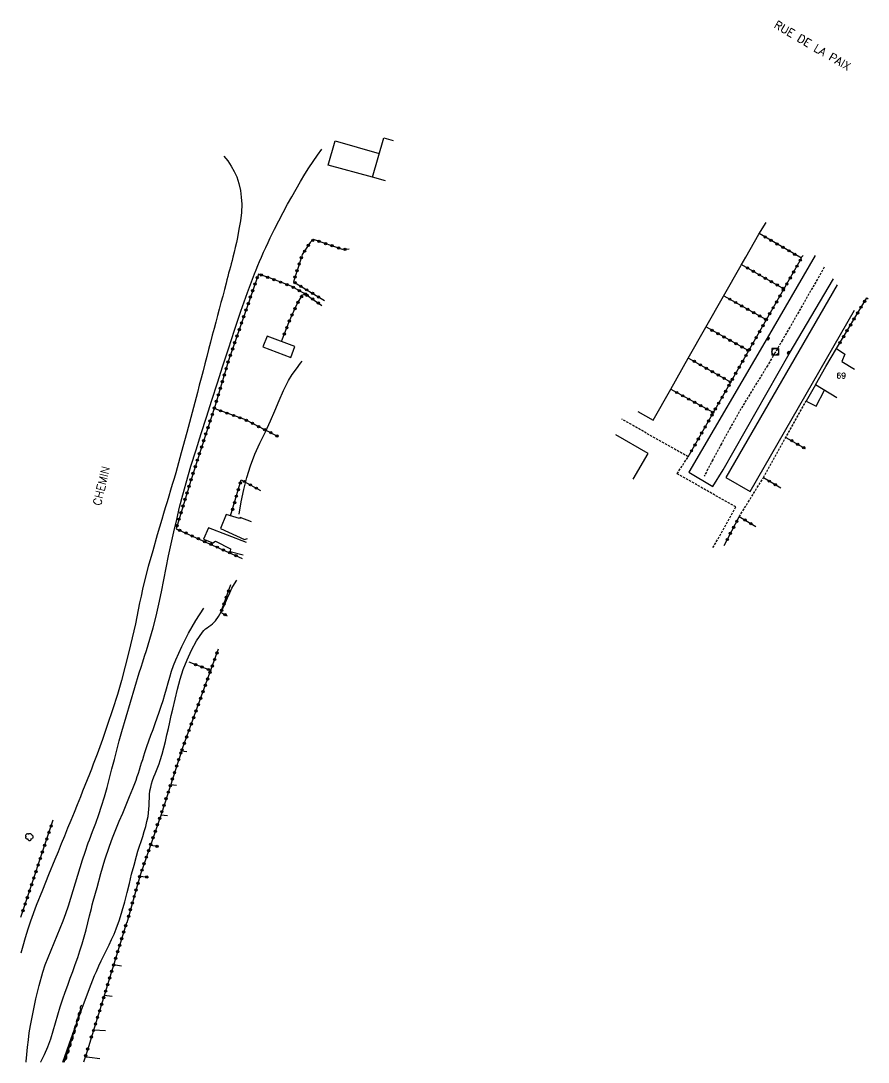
# Model space of a CAD drawing. Header units: millimetres. Extents: x 161000 to 162000, y 127000 to 127768.
# Drawn here: x 161000 to 161185.2, y 127000 to 127227.7 of the extents above; entities that cross this region are included whole.
import ezdxf
from ezdxf.enums import TextEntityAlignment as Align

# ---------------------------------------------------------------- set-up
doc = ezdxf.new("R2010")
doc.units = ezdxf.units.MM
doc.linetypes.add('DASHED', pattern=[0.75, 0.5, -0.25])
doc.layers.get('0').update_dxf_attribs({"linetype": 'CONTINUOUS'})
for name, color, linetype in [('W0001', 6, 'DASHED'), ('W0014', 7, 'CONTINUOUS'), ('W0071', 7, 'CONTINUOUS'), ('W0101', 7, 'CONTINUOUS'), ('W0104', 1, 'CONTINUOUS'), ('W0112', 1, 'DASHED'), ('W0211', 2, 'CONTINUOUS'), ('W0214', 2, 'CONTINUOUS'), ('W0300', 7, 'CONTINUOUS'), ('W0310', 3, 'CONTINUOUS'), ('W0323', 7, 'CONTINUOUS'), ('W0330', 7, 'CONTINUOUS'), ('W0333', 7, 'CONTINUOUS'), ('W0401', 7, 'CONTINUOUS'), ('W0420', 7, 'CONTINUOUS'), ('W0989', 7, 'CONTINUOUS'), ('W0991', 7, 'CONTINUOUS')]:
    doc.layers.add(name, color=color, linetype=linetype)
doc.styles.get("Standard").update_dxf_attribs({"font": 'romans.shx', "width": 0.85})

# ---------------------------------------------------------------- blocks, each defined once
blk = doc.blocks.new('T420')
for p, q in [((0.75, 0.75), (-0.75, 0.75)), ((-0.75, 0.75), (-0.75, -0.75)), ((0.75, 0.75), (0.75, -0.75)), ((0.75, -0.75), (-0.75, -0.75))]:
    blk.add_line(p, q)
blk.add_ellipse((0, 0), major_axis=(-0.53, 0.53), ratio=1, start_param=3.926991, end_param=10.210176)
blk = doc.blocks.new('T401')
for p, q in [((-0.3, 0.3), (0, 0.3)), ((-0.3, -0.25), (-0.3, 0.3)), ((-0.3, 0.15), (0, 0.15)), ((-0.3, 0), (0, 0)), ((0, 0.3), (0, -0.25)), ((-0.3, -0.15), (0, -0.15)), ((-0.3, -0.25), (-0.3, -0.3)), ((-0.3, -0.3), (0, -0.3)), ((0, -0.3), (0, -0.25))]:
    blk.add_line(p, q)
blk = doc.blocks.new('T300')
for p, q in [((-0.8, 0.51), (-0.86, 0.34)), ((-0.86, 0.34), (-0.86, 0.17)), ((-0.86, 0.17), (-0.74, 0.06)), ((-0.69, 0.63), (-0.8, 0.51)), ((-0.8, -0.06), (-0.74, 0.06)), ((-0.74, 0.06), (-0.69, 0.11)), ((-0.57, 0.69), (-0.69, 0.63)), ((-0.46, 0.69), (-0.57, 0.69)), ((-0.29, 0.63), (-0.46, 0.69)), ((-0.29, 0.63), (-0.17, 0.74)), ((-0.23, 0.57), (-0.29, 0.63)), ((-0.17, 0.74), (-0.06, 0.8)), ((-0.06, 0.8), (0.06, 0.8)), ((0.06, 0.8), (0.23, 0.74)), ((0.23, 0.74), (0.34, 0.63)), ((0.34, 0.63), (0.4, 0.51)), ((0.46, 0.46), (0.34, 0.46)), ((0.4, 0.51), (0.4, 0.46)), ((0.57, 0.4), (0.46, 0.46)), ((0.57, 0.4), (0.69, 0.29)), ((0.69, 0.29), (0.74, 0.17)), ((0.74, 0.06), (0.69, -0.17)), ((0.74, 0.17), (0.74, 0.06)), ((-0.8, -0.17), (-0.8, -0.06)), ((-0.8, -0.23), (-0.8, -0.17)), ((-0.74, -0.34), (-0.8, -0.23)), ((-0.69, -0.4), (-0.74, -0.34)), ((-0.51, -0.46), (-0.69, -0.4)), ((-0.4, -0.46), (-0.51, -0.46)), ((-0.4, -0.46), (-0.34, -0.46)), ((-0.34, -0.46), (-0.34, -0.4)), ((-0.34, -0.51), (-0.34, -0.46)), ((-0.29, -0.63), (-0.34, -0.51)), ((-0.17, -0.74), (-0.29, -0.63)), ((-0.06, -0.8), (-0.17, -0.74)), ((0.06, -0.8), (-0.06, -0.8)), ((0.17, -0.74), (0.06, -0.8)), ((0.23, -0.69), (0.17, -0.74)), ((0.29, -0.46), (0.23, -0.46)), ((0.29, -0.63), (0.23, -0.69)), ((0.46, -0.4), (0.29, -0.46)), ((0.34, -0.51), (0.29, -0.63)), ((0.34, -0.51), (0.34, -0.46)), ((0.57, -0.34), (0.46, -0.4)), ((0.63, -0.29), (0.57, -0.34)), ((0.69, -0.17), (0.63, -0.29))]:
    blk.add_line(p, q)
blk = doc.blocks.new('t323o')
at = {"color": 0, "linetype": 'Continuous'}
for radius in [0.25, 0.15]:
    blk.add_circle((0, 0), radius, dxfattribs=at)
blk = doc.blocks.new('t310o')
at = {"color": 0, "linetype": 'Continuous'}
for centre, start, end in [((-0.5, 0.38), 216.8699, 323.1304), ((0.5, -0.37), 36.8699, 143.1303)]:
    blk.add_arc(centre, 0.625, start, end, dxfattribs=at)

msp = doc.modelspace()

# ---------------------------------------------------------------- linework, layer by layer
at = {"layer": 'W0001'}
msp.add_lwpolyline([(161175.61, 127173.82), (161168.07, 127160.66), (161168.07, 127160.66), (161168.07, 127160.66), (161166.45, 127157.86), (161164.82, 127155.07), (161163.18, 127152.28), (161162.41, 127151.02), (161161.64, 127149.75), (161160.86, 127148.5), (161160.08, 127147.24), (161159.3, 127145.99), (161158.53, 127144.72), (161157.77, 127143.46), (161157.02, 127142.18), (161155.05, 127138.71), (161153.12, 127135.21), (161151.22, 127131.69), (161149.38, 127128.15)], dxfattribs=at)
at = {"layer": 'W0014'}
msp.add_lwpolyline([(161173.63, 127176.37), (161173.63, 127176.37), (161163.12, 127158.32), (161146, 127129.02), (161151.27, 127125.83), (161153.53, 127129.53), (161167.95, 127154.87), (161177.59, 127171.27)], dxfattribs=at)
at = {"layer": 'W0071'}
for points in [[(161044.37, 127198.05), (161045.24, 127197.03), (161046, 127195.93), (161046.66, 127194.76), (161047.2, 127193.54), (161047.68, 127192.09), (161048, 127190.61), (161048.19, 127189.11), (161048.27, 127187.6), (161048.22, 127185.76), (161047.99, 127183.93), (161047.67, 127182.12), (161047.32, 127180.32), (161047.11, 127179.24), (161046.87, 127178.15), (161046.62, 127177.07), (161046.35, 127176)], [(161052.58, 127176), (161053.05, 127177.07), (161053.54, 127178.13), (161054.03, 127179.19), (161054.53, 127180.24), (161055.44, 127182.09), (161056.38, 127183.93), (161057.34, 127185.75), (161058.32, 127187.56), (161059.23, 127189.22), (161060.15, 127190.88), (161061.1, 127192.52), (161062.08, 127194.14), (161062.97, 127195.54), (161063.88, 127196.93), (161064.82, 127198.29), (161065.79, 127199.64)], [(161015, 127048.62), (161015.68, 127050.45), (161016.37, 127052.28), (161017.03, 127054.13), (161017.65, 127055.98), (161018.26, 127058.01), (161018.84, 127060.05), (161019.39, 127062.09), (161019.91, 127064.14), (161020.44, 127066.19), (161020.97, 127068.24), (161021.51, 127070.28), (161022.07, 127072.32), (161023, 127075.53), (161023.96, 127078.72), (161024.93, 127081.92), (161025.9, 127085.11), (161026.28, 127086.34), (161026.67, 127087.56), (161027.06, 127088.78), (161027.46, 127090), (161027.84, 127091.23), (161028.22, 127092.46), (161028.58, 127093.69), (161028.91, 127094.93), (161029.56, 127097.54), (161030.16, 127100.17), (161030.71, 127102.8), (161031.24, 127105.44), (161031.77, 127108.08), (161032.3, 127110.72), (161032.85, 127113.35), (161033.44, 127115.98), (161034.07, 127118.66), (161034.71, 127121.34), (161035.39, 127124.01), (161036.11, 127126.67), (161037.17, 127130.28), (161038.29, 127133.87), (161039.44, 127137.44), (161040.59, 127141.02), (161041.77, 127144.76), (161042.95, 127148.5), (161044.14, 127152.23), (161045.37, 127155.96), (161046.73, 127160.07), (161048.11, 127164.19), (161049.53, 127168.29), (161051.06, 127172.35), (161051.43, 127173.27), (161051.8, 127174.18), (161052.19, 127175.09), (161052.58, 127176)], [(161046.35, 127176), (161046.17, 127175.29), (161045.98, 127174.58), (161045.8, 127173.88), (161045.61, 127173.17), (161045.42, 127172.47), (161045.23, 127171.76), (161045.05, 127171.05), (161044.86, 127170.34), (161044.5, 127168.92), (161044.12, 127167.49), (161043.75, 127166.07), (161043.37, 127164.65), (161042.99, 127163.23), (161042.6, 127161.8), (161042.23, 127160.38), (161041.85, 127158.96), (161041.44, 127157.39), (161041.04, 127155.83), (161040.63, 127154.26), (161040.23, 127152.7), (161039.83, 127151.13), (161039.42, 127149.57), (161039.01, 127148), (161038.6, 127146.44), (161037.44, 127142.04), (161036.27, 127137.64), (161035.08, 127133.25), (161033.85, 127128.86), (161033.49, 127127.59), (161033.11, 127126.31), (161032.73, 127125.04), (161032.34, 127123.77), (161031.95, 127122.5), (161031.57, 127121.23), (161031.19, 127119.96), (161030.82, 127118.68), (161029.82, 127115.26), (161028.82, 127111.83), (161027.86, 127108.4), (161026.96, 127104.95), (161026.6, 127103.44), (161026.27, 127101.92), (161025.95, 127100.4), (161025.65, 127098.88), (161025.34, 127097.36), (161025.03, 127095.84), (161024.71, 127094.32), (161024.36, 127092.81), (161023.61, 127089.68), (161022.83, 127086.56), (161022, 127083.45), (161021.1, 127080.36), (161020.07, 127077.07), (161018.97, 127073.81), (161017.83, 127070.56), (161016.65, 127067.32), (161016.25, 127066.23), (161015.84, 127065.15), (161015.42, 127064.06), (161015, 127062.98)], [(161015, 127062.98), (161014.51, 127061.73), (161014.01, 127060.48), (161013.51, 127059.24), (161013.01, 127057.99), (161012.33, 127056.28), (161011.63, 127054.57), (161010.93, 127052.86), (161010.23, 127051.15), (161009.53, 127049.44), (161008.83, 127047.73), (161008.14, 127046.02), (161007.45, 127044.31), (161006.08, 127040.97), (161004.7, 127037.62), (161003.36, 127034.26), (161002.12, 127030.86), (161001.52, 127029.05), (161000.96, 127027.22), (161000.43, 127025.38), (161000, 127023.85)], [(161001.14, 127000), (161001.16, 127000.13), (161001.32, 127001.71), (161001.48, 127003.29), (161001.65, 127004.87), (161001.85, 127006.44), (161002.11, 127008.01), (161002.67, 127010.94), (161003.29, 127013.86), (161003.99, 127016.77), (161004.81, 127019.65), (161005.35, 127021.29), (161005.96, 127022.91), (161006.6, 127024.52), (161007.27, 127026.11), (161007.95, 127027.7), (161008.61, 127029.29), (161009.25, 127030.9), (161009.85, 127032.52), (161010.42, 127034.18), (161010.95, 127035.85), (161011.47, 127037.53), (161011.97, 127039.21), (161012.47, 127040.89), (161012.98, 127042.56), (161013.5, 127044.24), (161014.04, 127045.9), (161014.27, 127046.59), (161014.51, 127047.27), (161014.75, 127047.94), (161015, 127048.62)]]:
    msp.add_lwpolyline(points, dxfattribs=at)
at = {"layer": 'W0101'}
for points in [[(161161.3, 127181.02), (161162.88, 127183.59)], [(161158.45, 127176), (161161.3, 127181.02)], [(161157.45, 127174.24), (161158.45, 127176)], [(161153.61, 127167.49), (161157.45, 127174.24)], [(161149.75, 127160.7), (161153.61, 127167.49)], [(161145.88, 127153.89), (161149.75, 127160.7)], [(161178.35, 127145.25), (161173.69, 127148.12), (161175.96, 127152.12), (161178.3, 127156.04), (161180.13, 127154.8), (161179.45, 127153.18), (161182.24, 127151.49)], [(161142.05, 127147.15), (161145.88, 127153.89)], [(161134.83, 127142.23), (161138.19, 127140.35), (161142.05, 127147.15)]]:
    msp.add_lwpolyline(points, dxfattribs=at)
at = {"layer": 'W0104'}
for points in [[(161076.84, 127193.51), (161067.14, 127196.1), (161068.67, 127201.41), (161078.34, 127198.66)], [(161076.84, 127193.51), (161079.35, 127202.12), (161081.36, 127201.54)], [(161079.68, 127192.68), (161076.84, 127193.51)], [(161178.46, 127169.99), (161154.07, 127127.83), (161159.4, 127124.77), (161182.19, 127164.41)], [(161173.69, 127148.12), (161171.65, 127144.55), (161173.8, 127143.44), (161175.69, 127146.89)], [(161137.1, 127133.07), (161130.02, 127137.15)], [(161133.84, 127127.44), (161137.1, 127133.07)], [(161050.44, 127118.14), (161047.94, 127119.11), (161047.81, 127118.83), (161044.89, 127119.73), (161043.67, 127116.7), (161048.91, 127114.31), (161049.51, 127114.51)], [(161049.29, 127113.62), (161041.04, 127116.83), (161039.92, 127114.37), (161041.96, 127113.53), (161042.57, 127113.88), (161045.83, 127112.24), (161045.73, 127111.63), (161048.6, 127110.92)]]:
    msp.add_lwpolyline(points, dxfattribs=at)
msp.add_lwpolyline([(161059.89, 127156.45), (161053.82, 127158.76), (161052.91, 127156.38), (161058.98, 127154.06)], close=True, dxfattribs=at)
at = {"layer": 'W0112'}
for points in [[(161157.01, 127119.26), (161162.32, 127127.83), (161171.65, 127144.55)], [(161151.28, 127112.49), (161156.27, 127121.39), (161143.44, 127128.66), (161145.85, 127132.36), (161131.37, 127140.56)]]:
    msp.add_lwpolyline(points, dxfattribs=at)
at = {"layer": 'W0211'}
for points in [[(161047.73, 127119.85), (161048.16, 127122.53), (161048.71, 127125.18), (161049.39, 127127.8), (161050.19, 127130.39), (161051.15, 127132.91), (161052.27, 127135.37), (161053.44, 127137.8), (161054.58, 127140.24), (161055.52, 127142.44), (161056.43, 127144.67), (161057.4, 127146.88), (161058.51, 127149.01), (161059.32, 127150.33), (161060.22, 127151.58), (161061.15, 127152.81), (161061.48, 127153.25)], [(161015, 127016.11), (161015.37, 127017.05), (161015.74, 127017.98), (161016.12, 127018.92), (161016.51, 127019.85), (161017.02, 127021.03), (161017.57, 127022.19), (161018.14, 127023.34), (161018.72, 127024.48), (161019.3, 127025.63), (161019.85, 127026.79), (161020.38, 127027.97), (161020.85, 127029.16), (161021.53, 127031.11), (161022.14, 127033.09), (161022.7, 127035.07), (161023.22, 127037.07), (161023.72, 127039.07), (161024.22, 127041.07), (161024.74, 127043.06), (161025.28, 127045.05), (161025.6, 127046.13), (161025.94, 127047.2), (161026.29, 127048.27), (161026.64, 127049.35), (161026.97, 127050.42), (161027.29, 127051.51), (161027.56, 127052.6), (161027.8, 127053.71), (161027.92, 127054.5), (161027.99, 127055.31), (161028.03, 127056.11), (161028.06, 127056.92), (161028.09, 127057.72), (161028.14, 127058.53), (161028.23, 127059.33), (161028.38, 127060.13), (161028.57, 127060.88), (161028.81, 127061.62), (161029.09, 127062.35), (161029.38, 127063.06), (161029.68, 127063.78), (161029.97, 127064.49), (161030.25, 127065.21), (161030.49, 127065.95), (161030.89, 127067.34), (161031.26, 127068.74), (161031.6, 127070.14), (161031.92, 127071.55), (161032.24, 127072.96), (161032.56, 127074.37), (161032.89, 127075.77), (161033.23, 127077.18), (161033.75, 127079.35), (161034.24, 127081.54), (161034.8, 127083.72), (161035.51, 127085.86), (161036.36, 127087.99), (161037.3, 127090.09), (161038.39, 127092.13), (161039.71, 127094.04), (161040.02, 127094.39), (161040.37, 127094.71), (161040.74, 127094.99), (161041.12, 127095.27), (161041.5, 127095.54), (161041.87, 127095.83), (161042.22, 127096.14), (161042.53, 127096.49), (161043.19, 127097.43), (161043.78, 127098.43), (161044.29, 127099.45), (161044.76, 127100.49), (161045.2, 127101.54), (161045.66, 127102.58), (161046.15, 127103.6), (161046.69, 127104.6), (161047.19, 127105.42)], [(161009.21, 127000), (161011, 127005.2), (161012.95, 127010.67), (161015, 127016.11)]]:
    msp.add_lwpolyline(points, dxfattribs=at)
at = {"layer": 'W0214'}
for points in [[(161015, 127031.96), (161015.2, 127032.77), (161015.41, 127033.58), (161015.62, 127034.39), (161015.84, 127035.2), (161016.67, 127038.22), (161017.5, 127041.24), (161018.38, 127044.25), (161019.36, 127047.23), (161020.02, 127049.06), (161020.74, 127050.87), (161021.49, 127052.67), (161022.26, 127054.46), (161023.03, 127056.25), (161023.78, 127058.05), (161024.51, 127059.85), (161025.2, 127061.68), (161025.46, 127062.43), (161025.71, 127063.18), (161025.95, 127063.94), (161026.18, 127064.7), (161026.41, 127065.46), (161026.64, 127066.21), (161026.88, 127066.97), (161027.13, 127067.73), (161027.56, 127068.99), (161028, 127070.25), (161028.45, 127071.51), (161028.91, 127072.77), (161029.36, 127074.02), (161029.81, 127075.28), (161030.25, 127076.54), (161030.67, 127077.81), (161031.08, 127079.08), (161031.45, 127080.36), (161031.81, 127081.64), (161032.17, 127082.93), (161032.54, 127084.21), (161032.93, 127085.49), (161033.37, 127086.75), (161033.86, 127087.99), (161035.19, 127090.91), (161036.65, 127093.77), (161038.24, 127096.54), (161039.97, 127099.24)], [(161004.31, 127000), (161004.35, 127000.06), (161005.19, 127001.7), (161005.91, 127003.39), (161006.53, 127005.12), (161007.08, 127006.87), (161007.58, 127008.62), (161008.08, 127010.36), (161008.61, 127012.11), (161009.18, 127013.84), (161009.71, 127015.34), (161010.26, 127016.84), (161010.81, 127018.34), (161011.36, 127019.84), (161011.9, 127021.35), (161012.43, 127022.86), (161012.93, 127024.37), (161013.41, 127025.9), (161013.85, 127027.4), (161014.25, 127028.92), (161014.63, 127030.44), (161015, 127031.96)]]:
    msp.add_lwpolyline(points, dxfattribs=at)
at = {"layer": 'W0310'}
for points in [[(161170.52, 127175.8), (161170.63, 127176)], [(161170.63, 127176), (161171.01, 127176.4)], [(161009.49, 127000), (161009.58, 127000.24), (161010.27, 127002.29), (161010.95, 127004.36), (161011.53, 127006.22), (161012.09, 127008.08), (161012.64, 127009.95), (161013.16, 127011.83)]]:
    msp.add_lwpolyline(points, dxfattribs=at)
at = {"layer": 'W0323'}
for points in [[(161071.76, 127177.74), (161070.34, 127177.7), (161064, 127179.87), (161063.27, 127179.19), (161061.51, 127176.56), (161061.32, 127176)], [(161170.25, 127176), (161161.39, 127181.18)], [(161061.32, 127176), (161059.56, 127170.61), (161066.35, 127166.55)], [(161145.85, 127132.36), (161170.64, 127175.78), (161170.25, 127176)], [(161157.52, 127174.37), (161166.76, 127169.09)], [(161062.24, 127167.89), (161059.05, 127169.68), (161054.34, 127171.45), (161051.93, 127172.32), (161045.4, 127153.4), (161042.47, 127143.56), (161039.33, 127133.92), (161037.13, 127127.21), (161033.98, 127116.62), (161048.4, 127110.14)], [(161057.06, 127157.82), (161058.7, 127162.07), (161060.32, 127165.69), (161061.57, 127167.74), (161062.24, 127167.89), (161065.8, 127165.47)], [(161153.65, 127167.56), (161162.9, 127162.34)], [(161178.3, 127156.04), (161184.88, 127167.12), (161185.2, 127166.86)], [(161149.78, 127160.75), (161159.04, 127155.59)], [(161145.91, 127153.94), (161155.17, 127148.68)], [(161142.04, 127147.13), (161151.36, 127142.01)], [(161056.18, 127136.83), (161048.96, 127140.5), (161042.26, 127142.92)], [(161167.22, 127136.6), (161171.46, 127134.18)], [(161045.86, 127119.44), (161048.19, 127127.33), (161052.37, 127125.02)], [(161162.3, 127127.8), (161166.08, 127125.54)], [(161153.69, 127112.96), (161157.02, 127119.26)], [(161156.97, 127119.27), (161160.65, 127117.11)], [(161045.16, 127097.5), (161043.72, 127098.33), (161045.89, 127104.43)], [(161036.29, 127067.86), (161035.1, 127068.01), (161040.99, 127084.3), (161043.17, 127090.35)], [(161041.7, 127085.53), (161041.32, 127085.73), (161036.8, 127087.47)], [(161035.1, 127068.01), (161030.71, 127054.4), (161026.09, 127040.9), (161023.14, 127030.45)], [(161034.04, 127060.49), (161032.72, 127060.64)], [(161000, 127031.72), (161007.07, 127052.99)], [(161030.61, 127054.11), (161032.04, 127053.93)], [(161029.97, 127047.17), (161028.3, 127047.35)], [(161026.02, 127040.67), (161027.92, 127040.45)], [(161023.1, 127030.45), (161015, 127004.05)], [(161015, 127004.05), (161014.63, 127002.85), (161013.71, 127000)]]:
    msp.add_lwpolyline(points, dxfattribs=at)
at = {"layer": 'W0330'}
for points in [[(161015, 127001.01), (161014.08, 127001.12)], [(161017.29, 127000.74), (161015, 127001.01)]]:
    msp.add_lwpolyline(points, dxfattribs=at)
at = {"layer": 'W0333'}
for points in [[(161021.98, 127021.02), (161020.28, 127021.26)], [(161019.94, 127014.35), (161018.23, 127014.59)], [(161015.93, 127007.09), (161018.47, 127006.89)]]:
    msp.add_lwpolyline(points, dxfattribs=at)

# ---------------------------------------------------------------- block references
at = {"layer": 'W0300'}
msp.add_blockref('T300', (161001.91, 127049.22), dxfattribs=at)
at = {"layer": 'W0310'}
for p, rotation in [((161013.06, 127011.46), 74.40573834573277), ((161012.24, 127008.57), 73.7864711493379), ((161012.65, 127010.01), 74.40573834573277), ((161011.37, 127005.7), 72.54793670963745), ((161011.81, 127007.13), 73.16720393683549), ((161010.92, 127004.27), 71.92866925344462), ((161009.98, 127001.42), 71.309401464182), ((161010.45, 127002.84), 71.92866925344462)]:
    msp.add_blockref('t310o', p, dxfattribs=dict(at, rotation=rotation))
at = {"layer": 'W0323'}
for p, rotation in [((161063.82, 127179.7), 223.3356015961005), ((161065.18, 127179.47), 161.0866740214647), ((161162.69, 127180.42), 149.665060393459), ((161163.98, 127179.67), 149.665060393459), ((161062.02, 127177.32), 236.0892951701941), ((161062.85, 127178.56), 236.0892951701941), ((161066.6, 127178.98), 161.0866740214647), ((161068.02, 127178.49), 161.0866740214647), ((161069.44, 127178.01), 161.0866740214647), ((161070.88, 127177.71), 181.4894352001532), ((161165.28, 127178.91), 149.665060393459), ((161166.57, 127178.15), 149.665060393459), ((161167.87, 127177.39), 149.665060393459), ((161061.3, 127175.92), 251.8718142135058), ((161169.16, 127176.64), 149.665060393459), ((161170.39, 127175.35), 60.28070225046271), ((161060.36, 127173.07), 251.8718142135058), ((161060.83, 127174.49), 251.8718142135058), ((161158.83, 127173.63), 330.2560224855157), ((161160.13, 127172.88), 330.2560224855157), ((161168.9, 127172.74), 60.28070225046271), ((161169.65, 127174.04), 60.28070225046271), ((161051.66, 127171.52), 250.9658091788295), ((161052.55, 127172.1), 160.0035324798926), ((161053.96, 127171.58), 160.0035324798926), ((161055.36, 127171.06), 159.4719970874795), ((161056.77, 127170.54), 159.4719970874795), ((161059.91, 127170.4), 329.160226887236), ((161059.9, 127171.64), 251.8718142135058), ((161161.43, 127172.14), 330.2560224855157), ((161162.73, 127171.39), 330.2560224855157), ((161164.04, 127170.65), 330.2560224855157), ((161167.42, 127170.14), 60.28070225046271), ((161168.16, 127171.44), 60.28070225046271), ((161050.68, 127168.69), 250.9658091788295), ((161051.17, 127170.11), 250.9658091788295), ((161058.17, 127170.01), 159.4719970874795), ((161059.54, 127169.41), 150.6899929291187), ((161060.85, 127168.67), 150.6899929291187), ((161061.2, 127169.63), 329.160226887236), ((161062.16, 127167.94), 150.6899929291187), ((161062.48, 127168.86), 329.160226887236), ((161063.77, 127168.09), 329.160226887236), ((161165.34, 127169.91), 330.2560224855157), ((161166.64, 127169.16), 330.2560224855157), ((161166.67, 127168.83), 60.28070225046271), ((161049.7, 127165.85), 250.9658091788295), ((161050.19, 127167.27), 250.9658091788295), ((161060.57, 127166.1), 58.60213078654657), ((161061.35, 127167.38), 58.60213078654657), ((161062.56, 127167.67), 325.7672374123696), ((161063.8, 127166.83), 325.7672374123696), ((161065.04, 127165.98), 325.7672374123696), ((161065.06, 127167.32), 329.160226887236), ((161154.96, 127166.82), 330.5599997521684), ((161156.27, 127166.09), 330.5599997521684), ((161165.19, 127166.23), 60.28070225046271), ((161165.93, 127167.53), 60.28070225046271), ((161184.43, 127166.36), 59.26657855228731), ((161049.21, 127164.43), 250.9658091788295), ((161059.29, 127163.39), 65.77949631245623), ((161059.9, 127164.76), 65.77949631245623), ((161157.57, 127165.35), 330.5599997521684), ((161158.88, 127164.61), 330.5599997521684), ((161160.18, 127163.88), 330.5599997521684), ((161163.7, 127163.62), 60.28070225046271), ((161164.44, 127164.93), 60.28070225046271), ((161182.89, 127163.78), 59.26657855228731), ((161183.66, 127165.07), 59.26657855228731), ((161048.23, 127161.6), 250.9658091788295), ((161048.72, 127163.02), 250.9658091788295), ((161058.67, 127162.02), 68.94083114922589), ((161161.49, 127163.14), 330.5599997521684), ((161162.8, 127162.4), 330.5599997521684), ((161162.95, 127162.32), 60.28070225046271), ((161181.36, 127161.2), 59.26657855228731), ((161182.13, 127162.49), 59.26657855228731), ((161047.74, 127160.18), 250.9658091788295), ((161057.6, 127159.22), 68.94083114922589), ((161058.14, 127160.62), 68.94083114922589), ((161151.09, 127160.02), 330.8402585438554), ((161152.4, 127159.29), 330.8402585438554), ((161161.47, 127159.71), 60.28070225046271), ((161162.21, 127161.02), 60.28070225046271), ((161180.59, 127159.91), 59.26657855228731), ((161046.76, 127157.34), 250.9658091788295), ((161047.25, 127158.76), 250.9658091788295), ((161153.71, 127158.56), 330.8402585438554), ((161155.02, 127157.83), 330.8402585438554), ((161156.33, 127157.1), 330.8402585438554), ((161159.98, 127157.11), 60.28070225046271), ((161160.72, 127158.41), 60.28070225046271), ((161179.06, 127157.33), 59.26657855228731), ((161179.83, 127158.62), 59.26657855228731), ((161045.79, 127154.51), 250.9658091788295), ((161046.28, 127155.93), 250.9658091788295), ((161157.64, 127156.37), 330.8402585438554), ((161158.49, 127154.5), 60.28070225046271), ((161158.95, 127155.64), 330.8402585438554), ((161159.24, 127155.81), 60.28070225046271), ((161045.31, 127153.09), 253.3900172748239), ((161147.21, 127153.2), 330.3635519265424), ((161148.52, 127152.46), 330.3635519265424), ((161157.75, 127153.2), 60.28070225046271), ((161044.45, 127150.21), 253.3900172748239), ((161044.88, 127151.65), 253.3900172748239), ((161149.82, 127151.72), 330.3635519265424), ((161151.13, 127150.98), 330.3635519265424), ((161152.43, 127150.23), 330.3635519265424), ((161156.26, 127150.6), 60.28070225046271), ((161157.01, 127151.9), 60.28070225046271), ((161044.02, 127148.77), 253.3900172748239), ((161153.73, 127149.49), 330.3635519265424), ((161154.77, 127147.99), 60.28070225046271), ((161155.04, 127148.75), 330.3635519265424), ((161155.52, 127149.29), 60.28070225046271), ((161043.17, 127145.9), 253.3900172748239), ((161043.6, 127147.34), 253.3900172748239), ((161143.35, 127146.41), 331.2089220869393), ((161144.67, 127145.69), 331.2089220869393), ((161153.29, 127145.38), 60.28070225046271), ((161154.03, 127146.69), 60.28070225046271), ((161042.3, 127143.03), 251.9384770779304), ((161042.74, 127144.46), 253.3900172748239), ((161145.98, 127144.96), 331.2089220869393), ((161147.3, 127144.24), 331.2089220869393), ((161148.61, 127143.52), 331.2089220869393), ((161152.54, 127144.08), 60.28070225046271), ((161041.83, 127141.6), 251.9384770779304), ((161043.67, 127142.41), 160.1605501935457), ((161045.08, 127141.9), 160.1605501935457), ((161046.49, 127141.39), 160.1605501935457), ((161047.9, 127140.88), 160.1605501935457), ((161149.93, 127142.8), 331.2089220869393), ((161151.06, 127141.48), 60.28070225046271), ((161151.24, 127142.07), 331.2089220869393), ((161151.8, 127142.78), 60.28070225046271), ((161040.9, 127138.75), 251.9384770779304), ((161041.37, 127140.18), 251.9384770779304), ((161049.3, 127140.33), 153.0268876541389), ((161050.63, 127139.65), 153.0268876541389), ((161051.97, 127138.97), 153.0268876541389), ((161053.31, 127138.29), 153.0268876541389), ((161149.57, 127138.87), 60.28070225046271), ((161150.31, 127140.17), 60.28070225046271), ((161040.43, 127137.32), 251.9384770779304), ((161054.64, 127137.61), 153.0268876541389), ((161055.98, 127136.93), 153.0268876541389), ((161148.08, 127136.27), 60.28070225046271), ((161148.83, 127137.57), 60.28070225046271), ((161039.5, 127134.47), 251.9384770779304), ((161039.97, 127135.9), 251.9384770779304), ((161147.34, 127134.96), 60.28070225046271), ((161168.52, 127135.86), 330.2393833118103), ((161169.82, 127135.11), 330.2393833118103), ((161171.12, 127134.37), 330.2393833118103), ((161038.57, 127131.62), 251.8910439854597), ((161039.04, 127133.05), 251.8910439854597), ((161146.59, 127133.66), 60.28070225046271), ((161038.11, 127130.19), 251.8910439854597), ((161037.17, 127127.34), 251.8910439854597), ((161037.64, 127128.77), 251.8910439854597), ((161048.86, 127126.96), 331.0027308905051), ((161163.59, 127127.03), 329.2269317210635), ((161036.74, 127125.91), 253.4050489878279), ((161047.56, 127125.19), 73.5574316740518), ((161047.98, 127126.63), 73.5574316740518), ((161050.17, 127126.23), 331.0027308905051), ((161051.49, 127125.5), 331.0027308905051), ((161164.88, 127126.26), 329.2269317210635), ((161035.89, 127123.03), 253.4050489878279), ((161036.31, 127124.47), 253.4050489878279), ((161047.13, 127123.75), 73.5574316740518), ((161035.03, 127120.16), 253.4050489878279), ((161035.46, 127121.59), 253.4050489878279), ((161046.28, 127120.87), 73.5574316740518), ((161046.71, 127122.31), 73.5574316740518), ((161034.6, 127118.72), 253.4050489878279), ((161156.49, 127118.26), 62.17317061354333), ((161158.26, 127118.51), 329.5132724911122), ((161034.17, 127117.28), 253.4050489878279), ((161034.71, 127116.29), 335.8152634482144), ((161036.08, 127115.67), 335.8152634482144), ((161155.09, 127115.61), 62.17317061354333), ((161155.79, 127116.94), 62.17317061354333), ((161159.56, 127117.75), 329.5132724911122), ((161037.45, 127115.06), 335.8152634482144), ((161038.82, 127114.45), 335.8152634482144), ((161040.19, 127113.83), 335.8152634482144), ((161154.39, 127114.28), 62.17317061354333), ((161041.56, 127113.22), 335.8152634482144), ((161042.92, 127112.6), 335.8152634482144), ((161044.29, 127111.99), 335.8152634482144), ((161045.66, 127111.37), 335.8152634482144), ((161047.03, 127110.76), 335.8152634482144), ((161045.39, 127103.02), 70.46576509001721), ((161044.38, 127100.19), 70.46576509001721), ((161044.88, 127101.6), 70.46576509001721), ((161043.88, 127098.78), 70.46576509001721), ((161044.61, 127097.82), 150.16263375838), ((161042.85, 127089.45), 70.2249974055796), ((161038.2, 127086.93), 158.8988373964205), ((161039.6, 127086.39), 158.8988373964205), ((161041.83, 127086.63), 70.2249974055796), ((161042.34, 127088.04), 70.2249974055796), ((161040.82, 127083.8), 70.11212167633153), ((161041, 127085.85), 158.8988373964205), ((161041.32, 127085.21), 70.2249974055796), ((161040.31, 127082.39), 70.11212167633153), ((161039.29, 127079.57), 70.11212167633153), ((161039.8, 127080.98), 70.11212167633153), ((161038.78, 127078.16), 70.11212167633153), ((161037.75, 127075.34), 70.11212167633153), ((161038.26, 127076.75), 70.11212167633153), ((161036.73, 127072.52), 70.11212167633153), ((161037.24, 127073.93), 70.11212167633153), ((161036.22, 127071.11), 70.11212167633153), ((161035.2, 127068.29), 70.11212167633153), ((161035.71, 127069.7), 70.11212167633153), ((161034.51, 127066.17), 252.1163816676756), ((161034.97, 127067.6), 252.1163816676756), ((161033.59, 127063.32), 252.1163816676756), ((161034.05, 127064.74), 252.1163816676756), ((161033.13, 127061.89), 252.1163816676756), ((161032.21, 127059.03), 252.1163816676756), ((161032.67, 127060.46), 252.1163816676756), ((161031.75, 127057.61), 252.1163816676756), ((161030.82, 127054.75), 252.1163816676756), ((161031.29, 127056.18), 252.1163816676756), ((161029.86, 127051.91), 251.0992214563131), ((161030.35, 127053.33), 251.0992214563131), ((161006.15, 127050.22), 71.60341203066369), ((161006.63, 127051.65), 71.60341203066369), ((161029.37, 127050.49), 251.0992214563131), ((161005.21, 127047.38), 71.60341203066369), ((161005.68, 127048.8), 71.60341203066369), ((161028.4, 127047.65), 251.0992214563131), ((161028.89, 127049.07), 251.0992214563131), ((161004.73, 127045.95), 71.60341203066369), ((161027.92, 127046.24), 251.0992214563131), ((161029.79, 127047.19), 173.7722195678091), ((161003.79, 127043.11), 71.60341203066369), ((161004.26, 127044.53), 71.60341203066369), ((161026.94, 127043.4), 251.0992214563131), ((161027.43, 127044.82), 251.0992214563131), ((161003.31, 127041.68), 71.60341203066369), ((161025.99, 127040.55), 254.2727884578618), ((161026.46, 127041.98), 251.0992214563131), ((161027.51, 127040.5), 353.3199291113872), ((161002.37, 127038.84), 71.60341203066369), ((161002.84, 127040.26), 71.60341203066369), ((161025.58, 127039.11), 254.2727884578618), ((161001.42, 127035.99), 71.60341203066369), ((161001.89, 127037.41), 71.60341203066369), ((161024.77, 127036.22), 254.2727884578618), ((161025.18, 127037.67), 254.2727884578618), ((161000.95, 127034.57), 71.60341203066369), ((161024.36, 127034.78), 254.2727884578618), ((161000.47, 127033.14), 71.60341203066369), ((161023.55, 127031.89), 254.2727884578618), ((161023.96, 127033.33), 254.2727884578618), ((161022.92, 127029.86), 252.9484895892272), ((161022.04, 127027), 252.9484895892272), ((161022.48, 127028.43), 252.9484895892272), ((161021.6, 127025.56), 252.9484895892272), ((161020.72, 127022.69), 252.9484895892272), ((161021.16, 127024.13), 252.9484895892272), ((161020.28, 127021.26), 252.9484895892272), ((161019.4, 127018.39), 252.9484895892272), ((161019.84, 127019.83), 252.9484895892272), ((161018.52, 127015.52), 252.9484895892272), ((161018.96, 127016.96), 252.9484895892272), ((161018.08, 127014.09), 252.9484895892272), ((161017.2, 127011.22), 252.9484895892272), ((161017.64, 127012.65), 252.9484895892272), ((161016.76, 127009.79), 252.9484895892272), ((161015.88, 127006.92), 252.9484895892272), ((161016.32, 127008.35), 252.9484895892272), ((161015.44, 127005.48), 252.9484895892272), ((161014.63, 127002.85), 252.9484895891736), ((161014.17, 127001.43), 252.1063295377483)]:
    msp.add_blockref('t323o', p, dxfattribs=dict(at, rotation=rotation))
at = {"layer": 'W0401'}
for p, rotation in [((161163.19, 127158.24), 149.6857030015595), ((161167.94, 127155.06), 330.0111596942778)]:
    msp.add_blockref('T401', p, dxfattribs=dict(at, rotation=rotation))
at = {"layer": 'W0420'}
msp.add_blockref('T420', (161164.88, 127155.32), dxfattribs=at)

# ---------------------------------------------------------------- texts
at = {"layer": 'W0989'}
msp.add_text('RUE DE LA PAIX', height=1.75, rotation=329.4529, dxfattribs=at).set_placement((161164.47, 127226.32))
msp.add_text('CHEMIN', height=1.75, rotation=76.7491, dxfattribs=at).set_placement((161017.6, 127126), align=Align.MIDDLE_CENTER)
at = {"layer": 'W0991'}
msp.add_text('69', height=1.25, dxfattribs=at).set_placement((161179.32, 127150.11), align=Align.MIDDLE_CENTER)

doc.saveas('drawing.dxf')
